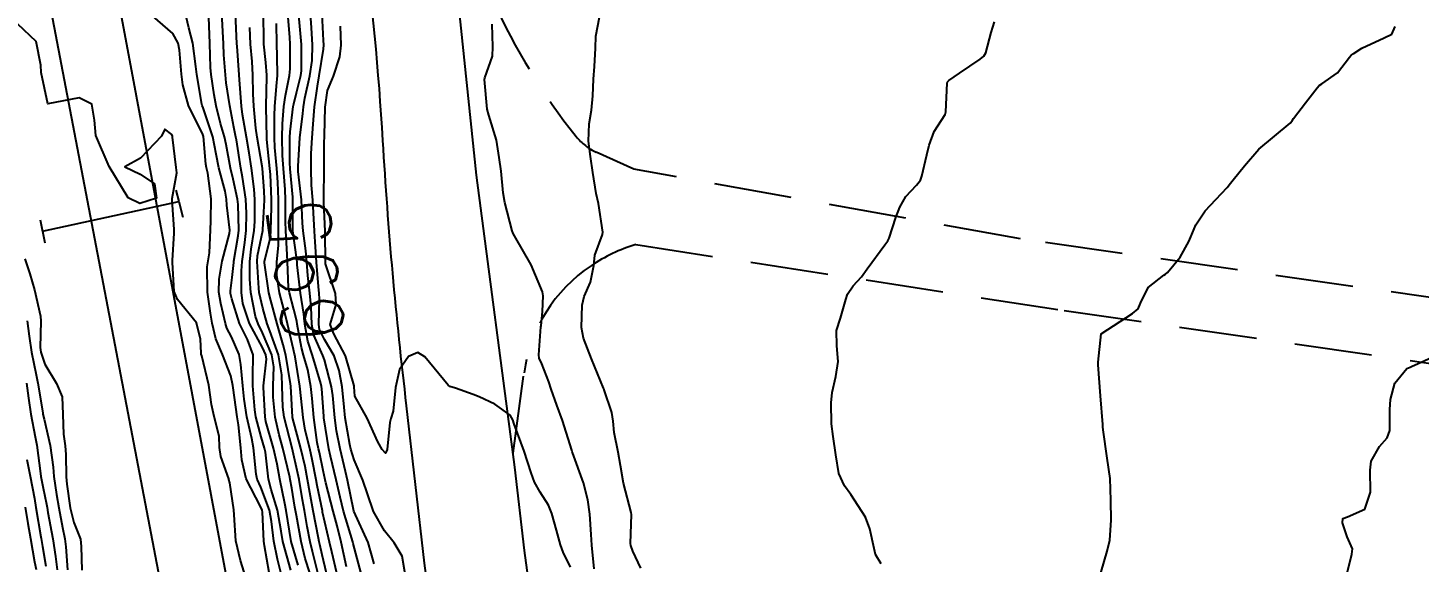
# Model space of a CAD drawing. Header units: metres. Extents: x 298520 to 308411, y 7433745 to 7450750.
# Drawn here: x 300845.5 to 300935.1, y 7447603.9 to 7447638.3 of the extents above; entities that cross this region are included whole.
import ezdxf
from ezdxf.enums import TextEntityAlignment as Align

# ---------------------------------------------------------------- set-up
doc = ezdxf.new("R2010")
doc.units = ezdxf.units.M
doc.header["$LTSCALE"] = 10
doc.linetypes.add('DASHED', pattern=[0.75, 0.5, -0.25])
for name, color, linetype in [('Cotas', 45, 'Continuous'), ('Curvas de Nivel 1m', 11, 'Continuous'), ('Curvas de Nivel 5m', 15, 'Continuous'), ('Linha Férrea', 251, 'TRACKS'), ('Pórtico', 62, 'Continuous'), ('Vias Primárias', 230, 'Continuous'), ('Vias Secundárias', 230, 'DASHED')]:
    doc.layers.add(name, color=color, linetype=linetype)
doc.styles.add('Style-STANDARD', font='STANDARD.shx')
doc.linetypes.add('TRACKS', pattern='A,0.15,[130,ltypeshp.shx,S=0.25,R=0,X=0,Y=0],0.15', length=0.3)

msp = doc.modelspace()

# ---------------------------------------------------------------- linework, layer by layer
at = {"layer": 'Curvas de Nivel 1m', "flags": 128}
for points, elevation in [([(300861.086, 7447603.254), (300860.786, 7447604.971), (300860.754, 7447605.257), (300860.654, 7447607.135), (300860.633, 7447607.259), (300860.535, 7447607.484), (300859.62, 7447609.269), (300859.33, 7447610.508), (300859.269, 7447611.273), (300859.11, 7447612.76), (300859.032, 7447613.276), (300858.766, 7447615.134), (300858.749, 7447615.279), (300858.632, 7447615.909), (300858.089, 7447617.288), (300857.65, 7447618.283), (300857.43, 7447619.299), (300857.321, 7447619.942), (300857.117, 7447621.304), (300857.105, 7447622.916), (300857.163, 7447623.303), (300857.258, 7447623.832), (300857.31, 7447625.301), (300857.328, 7447625.88), (300857.361, 7447627.301), (300857.142, 7447628.95), (300857.053, 7447629.306), (300857.016, 7447629.527), (300856.856, 7447631.309), (300856.815, 7447631.454), (300855.899, 7447633.319), (300855.539, 7447634.641), (300855.456, 7447635.324), (300855.321, 7447636.883), (300855.235, 7447637.326), (300854.892, 7447637.941), (300853.285, 7447639.346)], 686), ([(300861.844, 7447603.246), (300861.631, 7447604.109), (300861.4, 7447605.251), (300861.249, 7447606.526), (300861.108, 7447607.254), (300860.548, 7447608.74), (300860.323, 7447609.262), (300860.246, 7447609.573), (300860.076, 7447611.265), (300859.966, 7447611.882), (300859.655, 7447613.269), (300859.471, 7447614.414), (300859.385, 7447615.272), (300859.272, 7447616.645), (300859.169, 7447617.275), (300858.664, 7447618.423), (300858.365, 7447618.979), (300858.269, 7447619.286), (300857.969, 7447620.574), (300857.857, 7447621.293), (300857.864, 7447622.134), (300858.063, 7447623.29), (300858.526, 7447625.069), (300858.549, 7447625.283), (300858.37, 7447626.897), (300858.35, 7447627.286), (300858.265, 7447627.793), (300857.848, 7447629.294), (300857.679, 7447630.174), (300857.46, 7447631.3), (300856.841, 7447633.165), (300856.783, 7447633.311), (300856.758, 7447633.397), (300856.422, 7447635.314), (300856.368, 7447635.815), (300856.172, 7447637.317), (300855.907, 7447638.311), (300855.672, 7447639.322)], 687), ([(300862.485, 7447603.404), (300861.975, 7447605.245), (300861.864, 7447605.895), (300861.617, 7447607.249), (300861.218, 7447608.581), (300861.053, 7447609.255), (300860.844, 7447610.984), (300860.786, 7447611.258), (300860.584, 7447611.971), (300860.229, 7447613.264), (300860.158, 7447613.714), (300860.047, 7447615.266), (300860.045, 7447615.852), (300860.054, 7447617.266), (300859.691, 7447618.242), (300859.183, 7447619.275), (300858.689, 7447620.872), (300858.611, 7447621.2), (300858.597, 7447621.281), (300858.6, 7447621.376), (300858.707, 7447622.24), (300858.806, 7447623.195), (300858.817, 7447623.279), (300859.101, 7447624.915), (300859.131, 7447625.276), (300859.091, 7447626.946), (300859.056, 7447627.277), (300858.782, 7447628.566), (300858.608, 7447629.283), (300858.32, 7447630.799), (300858.215, 7447631.289), (300857.96, 7447632.159), (300857.671, 7447633.298), (300857.551, 7447634.001), (300857.353, 7447635.303), (300857.313, 7447635.749), (300857.265, 7447637.304), (300857.204, 7447639.01)], 688), ([(300862.964, 7447603.71), (300862.503, 7447605.24), (300862.187, 7447607.243), (300862.092, 7447607.69), (300861.769, 7447609.248), (300861.603, 7447610.209), (300861.37, 7447611.252), (300860.884, 7447612.971), (300860.831, 7447613.258), (300860.72, 7447615.161), (300860.726, 7447615.259), (300860.917, 7447616.989), (300860.877, 7447617.258), (300860.658, 7447617.736), (300859.832, 7447619.268), (300859.387, 7447620.572), (300859.3, 7447621.274), (300859.313, 7447622.674), (300859.352, 7447623.274), (300859.518, 7447624.489), (300859.615, 7447625.271), (300859.639, 7447626.386), (300859.588, 7447627.272), (300859.37, 7447628.689), (300859.271, 7447629.275), (300858.985, 7447631.105), (300858.953, 7447631.279), (300858.822, 7447631.917), (300858.549, 7447633.284), (300858.331, 7447634.762), (300858.271, 7447635.289), (300858.17, 7447636.585), (300858.141, 7447637.291), (300858.111, 7447638.075), (300858.052, 7447639.293)], 689), ([(300864.775, 7447603.207), (300864.495, 7447604.379), (300864.343, 7447605.054), (300864.306, 7447605.213), (300864.26, 7447605.46), (300863.93, 7447607.219), (300863.708, 7447608.386), (300863.56, 7447609.225), (300863.398, 7447610.064), (300863.128, 7447611.232), (300862.603, 7447613.213), (300862.597, 7447613.24), (300862.485, 7447615.241), (300862.472, 7447615.395), (300862.171, 7447617.245), (300861.998, 7447617.908), (300861.609, 7447619.251), (300861.193, 7447620.75), (300861.078, 7447621.256), (300860.792, 7447623.189), (300860.8, 7447623.259), (300861.166, 7447624.829), (300861.204, 7447625.255), (300861.244, 7447626.77), (300861.245, 7447627.255), (300861.173, 7447628.87), (300861.144, 7447629.256), (300860.951, 7447631.119), (300860.943, 7447631.259), (300860.889, 7447633.213), (300860.887, 7447633.26), (300860.941, 7447635.18), (300860.941, 7447635.259), (300860.871, 7447636.08), (300860.751, 7447637.261), (300860.74, 7447637.407), (300860.72, 7447639.262)], 692), ([(300865.452, 7447603.2), (300865.135, 7447604.565), (300864.986, 7447605.205), (300864.532, 7447607.127), (300864.515, 7447607.21), (300864.179, 7447608.846), (300864.11, 7447609.217), (300863.863, 7447610.517), (300863.701, 7447611.223), (300863.419, 7447612.399), (300863.28, 7447613.23), (300863.221, 7447613.843), (300863.076, 7447615.233), (300862.767, 7447617.123), (300862.735, 7447617.239), (300862.718, 7447617.303), (300862.656, 7447617.594), (300862.28, 7447619.244), (300862.135, 7447619.789), (300861.764, 7447621.249), (300861.576, 7447622.386), (300861.579, 7447623.251), (300861.681, 7447624.303), (300861.694, 7447625.25), (300861.696, 7447626.308), (300861.696, 7447627.251), (300861.649, 7447628.382), (300861.576, 7447629.252), (300861.46, 7447630.6), (300861.43, 7447631.254), (300861.428, 7447632.66), (300861.451, 7447633.254), (300861.561, 7447634.548), (300861.617, 7447635.252), (300861.608, 7447636.52), (300861.592, 7447637.253), (300861.56, 7447638.596)], 693), ([(300866.063, 7447603.618), (300865.726, 7447605.198), (300865.461, 7447606.258), (300865.207, 7447607.203), (300864.736, 7447609.023), (300864.695, 7447609.209), (300864.559, 7447609.816), (300864.327, 7447610.971), (300864.275, 7447611.214), (300864.188, 7447611.606), (300863.961, 7447613.22), (300863.849, 7447614.455), (300863.764, 7447615.223), (300863.575, 7447616.29), (300863.308, 7447617.23), (300863.163, 7447617.738), (300862.891, 7447619.237), (300862.864, 7447619.426), (300862.682, 7447620.182), (300862.402, 7447621.243), (300862.341, 7447621.6), (300862.265, 7447623.245), (300862.254, 7447623.719), (300862.167, 7447625.246), (300862.152, 7447625.843), (300862.153, 7447627.246), (300862.124, 7447627.895), (300862.005, 7447629.248), (300861.947, 7447630.103), (300861.919, 7447631.249), (300861.945, 7447632.13), (300862.035, 7447633.248), (300862.135, 7447633.962), (300862.39, 7447635.245), (300862.433, 7447635.678), (300862.443, 7447637.244), (300862.425, 7447637.709), (300862.285, 7447639.246)], 694), ([(300867.856, 7447603.81), (300867.459, 7447605.18), (300866.533, 7447607.19), (300866.136, 7447609.194), (300866.003, 7447609.751), (300865.661, 7447611.199), (300865.437, 7447612.355), (300865.32, 7447613.203), (300865.189, 7447614.633), (300865.106, 7447615.205), (300864.649, 7447616.934), (300864.542, 7447617.212), (300863.972, 7447618.526), (300863.843, 7447619.222), (300863.805, 7447620.344), (300863.713, 7447621.225), (300863.577, 7447622.36), (300863.516, 7447623.228), (300863.453, 7447623.952), (300863.286, 7447625.232), (300863.247, 7447625.732), (300863.173, 7447627.234), (300862.964, 7447629.063), (300862.953, 7447629.238), (300862.954, 7447629.397), (300863.065, 7447631.236), (300863.263, 7447632.807), (300863.31, 7447633.233), (300863.394, 7447633.778), (300863.712, 7447635.227), (300863.867, 7447636.219), (300863.891, 7447637.225), (300863.816, 7447638.31), (300863.755, 7447639.227)], 696), ([(300869.851, 7447603.149), (300869.646, 7447604.304), (300869.137, 7447605.16), (300868.514, 7447605.935), (300867.816, 7447607.177), (300867.421, 7447608.305), (300867.125, 7447609.184), (300866.566, 7447610.489), (300866.342, 7447611.192), (300866.282, 7447611.488), (300865.993, 7447613.196), (300865.921, 7447613.885), (300865.787, 7447615.198), (300865.59, 7447616.249), (300865.267, 7447617.204), (300864.663, 7447618.25), (300864.339, 7447618.884), (300864.284, 7447619.216), (300864.338, 7447620.864), (300864.318, 7447621.216), (300864.265, 7447621.651), (300864.138, 7447623.219), (300864.058, 7447624.542), (300864.006, 7447625.221), (300863.936, 7447626.403), (300863.893, 7447627.223), (300863.817, 7447628.185), (300863.79, 7447629.225), (300863.799, 7447630.221), (300863.855, 7447631.224), (300863.93, 7447632.12), (300864.009, 7447633.223), (300864.193, 7447634.556), (300864.32, 7447635.218), (300864.6, 7447636.934), (300864.616, 7447637.214), (300864.597, 7447637.504), (300864.504, 7447639.216)], 697), ([(300900.493, 7447603.798), (300900.126, 7447604.412), (300900.049, 7447604.787), (300899.777, 7447606.052), (300899.488, 7447606.796), (300898.545, 7447608.276), (300898.137, 7447608.814), (300897.77, 7447609.608), (300897.575, 7447610.82), (300897.417, 7447611.995), (300897.302, 7447612.823), (300897.27, 7447614.17), (300897.35, 7447614.823), (300897.581, 7447615.873), (300897.724, 7447616.819), (300897.635, 7447617.843), (300897.626, 7447618.82), (300897.878, 7447619.621), (300898.225, 7447620.815), (300898.34, 7447621.172), (300898.706, 7447621.701), (300899.234, 7447622.283), (300899.59, 7447622.797), (300900.738, 7447624.336), (300900.925, 7447624.594), (300901.005, 7447624.777), (300901.438, 7447626.091), (300901.706, 7447626.771), (300902.088, 7447627.452), (300902.784, 7447628.182), (300903.034, 7447628.513), (300903.127, 7447628.757), (300903.433, 7447630.127), (300903.587, 7447630.752), (300903.922, 7447631.649), (300904.618, 7447632.742), (300904.672, 7447632.905), (300904.745, 7447634.741), (300904.774, 7447634.83), (300904.865, 7447634.927), (300905.536, 7447635.397), (300906.879, 7447636.301), (300907.106, 7447636.483), (300907.242, 7447636.706), (300907.593, 7447638.012), (300907.803, 7447638.701)], 701), ([(300864.228, 7447603.214), (300863.873, 7447604.595), (300863.731, 7447605.222), (300863.546, 7447606.196), (300863.36, 7447607.228), (300863.233, 7447607.923), (300863.012, 7447609.233), (300862.941, 7447609.619), (300862.573, 7447611.24), (300862.058, 7447613.245), (300861.968, 7447613.887), (300861.929, 7447615.247), (300861.915, 7447615.966), (300861.686, 7447617.25), (300861.127, 7447618.796), (300860.963, 7447619.257), (300860.683, 7447620.266), (300860.451, 7447621.262), (300860.415, 7447621.545), (300860.319, 7447623.264), (300860.348, 7447623.643), (300860.679, 7447625.261), (300860.685, 7447625.319), (300860.755, 7447626.439), (300860.8, 7447627.222), (300860.8, 7447627.26), (300860.771, 7447627.818), (300860.662, 7447629.261), (300860.645, 7447629.411), (300860.311, 7447631.265), (300860.226, 7447631.862), (300860.103, 7447633.267), (300860.064, 7447634.055), (300860.041, 7447635.268), (300859.994, 7447636.147), (300859.897, 7447637.27), (300859.843, 7447638.326)], 691), ([(300880.489, 7447603.596), (300880.019, 7447604.548), (300879.843, 7447605.03), (300879.585, 7447605.966), (300879.285, 7447607.039), (300879.072, 7447607.576), (300878.547, 7447608.419), (300878.176, 7447609.054), (300877.954, 7447609.661), (300877.503, 7447611.061), (300876.876, 7447612.79), (300876.779, 7447613.068), (300876.606, 7447613.378), (300875.62, 7447614.072), (300874.618, 7447614.549), (300874.237, 7447614.714), (300873.086, 7447615.113), (300872.735, 7447615.23), (300872.625, 7447615.309), (300871.115, 7447617.135), (300870.656, 7447617.415), (300870.067, 7447617.149), (300869.483, 7447616.314), (300869.218, 7447615.161), (300869.067, 7447613.622), (300868.928, 7447613.165), (300868.865, 7447612.9), (300868.696, 7447611.168), (300868.571, 7447610.935), (300868.37, 7447611.172), (300868.088, 7447611.667), (300867.407, 7447613.182), (300866.617, 7447614.607), (300866.565, 7447615.191), (300866.558, 7447615.256), (300866.01, 7447617.196), (300865.26, 7447618.611), (300865.024, 7447619.206), (300865.4, 7447620.489), (300865.358, 7447621.203), (300864.721, 7447623.111), (300864.713, 7447623.21), (300864.697, 7447625.165), (300864.697, 7447625.211), (300864.618, 7447627.069), (300864.614, 7447627.212), (300864.603, 7447627.375), (300864.627, 7447629.212), (300864.64, 7447631.041), (300864.647, 7447631.212), (300864.654, 7447631.373), (300864.689, 7447633.212), (300864.854, 7447634.284), (300865.118, 7447634.95), (300865.224, 7447635.206), (300865.639, 7447636.439), (300865.735, 7447637.201), (300865.674, 7447638.43)], 698), ([(300882.013, 7447603.479), (300881.868, 7447605.006), (300881.823, 7447605.697), (300881.743, 7447607.008), (300881.62, 7447607.931), (300881.34, 7447609.012), (300880.618, 7447610.974), (300880.6, 7447611.02), (300880.574, 7447611.112), (300879.99, 7447613.029), (300879.605, 7447614.027), (300879.25, 7447615.041), (300879.101, 7447615.517), (300878.639, 7447616.679), (300878.486, 7447617.052), (300878.449, 7447617.249), (300878.589, 7447619.051), (300878.597, 7447619.128), (300878.683, 7447620.041), (300878.728, 7447621.049), (300878.697, 7447621.313), (300877.966, 7447623.058), (300876.895, 7447624.915), (300876.807, 7447625.069), (300876.745, 7447625.237), (300876.256, 7447627.075), (300876.161, 7447627.688), (300876.02, 7447629.078), (300875.907, 7447629.974), (300875.726, 7447631.081), (300875.233, 7447632.69), (300875.129, 7447633.087), (300874.964, 7447634.987), (300874.982, 7447635.089), (300875.465, 7447636.496), (300875.492, 7447637.084), (300875.442, 7447638.548)], 699), ([(300914.483, 7447602.62), (300915.045, 7447604.612), (300915.219, 7447605.319), (300915.318, 7447606.608), (300915.279, 7447607.872), (300915.271, 7447608.609), (300915.239, 7447609.29), (300915.049, 7447610.613), (300914.792, 7447612.425), (300914.779, 7447612.617), (300914.77, 7447612.783), (300914.623, 7447614.62), (300914.476, 7447616.622), (300914.476, 7447616.791), (300914.673, 7447618.62), (300916.686, 7447619.914), (300917.049, 7447620.227), (300917.207, 7447620.585), (300917.697, 7447621.586), (300918.711, 7447622.387), (300918.818, 7447622.463), (300918.931, 7447622.568), (300919.744, 7447623.544), (300920.313, 7447624.554), (300920.438, 7447624.861), (300920.754, 7447625.619), (300921.355, 7447626.541), (300922.046, 7447627.259), (300922.786, 7447628.042), (300923.005, 7447628.302), (300923.176, 7447628.516), (300923.887, 7447629.425), (300924.813, 7447630.5), (300926.83, 7447632.173), (300926.965, 7447632.335), (300927.05, 7447632.468), (300927.816, 7447633.493), (300928.576, 7447634.453), (300928.709, 7447634.607), (300928.866, 7447634.71), (300929.889, 7447635.423), (300930.662, 7447636.432), (300930.758, 7447636.558), (300930.885, 7447636.649), (300931.462, 7447636.995), (300932.896, 7447637.669), (300933.393, 7447637.9), (300933.596, 7447638.393)], 702), ([(300845.513, 7447619.442), (300845.642, 7447618.461), (300845.777, 7447617.439), (300846.087, 7447615.98), (300846.19, 7447615.434), (300846.51, 7447613.525), (300846.525, 7447613.431), (300846.598, 7447613.112), (300846.981, 7447611.424), (300847.172, 7447610.033), (300847.231, 7447609.42), (300847.398, 7447608.274), (300847.544, 7447607.415), (300847.781, 7447606.144), (300847.923, 7447605.409), (300847.989, 7447604.899), (300848.11, 7447603.406)], 686), ([(300930.49, 7447603.117), (300930.805, 7447604.425), (300930.849, 7447604.768), (300930.514, 7447605.549), (300930.217, 7447606.433), (300930.235, 7447606.725), (300930.529, 7447606.825), (300931.636, 7447607.314), (300931.999, 7447608.408), (300931.985, 7447609.827), (300932.045, 7447610.408), (300932.582, 7447611.35), (300933.074, 7447611.909), (300933.249, 7447612.393), (300933.259, 7447613.748), (300933.288, 7447614.393), (300933.58, 7447615.444), (300934.352, 7447616.383), (300934.557, 7447616.468), (300934.645, 7447616.501), (300935.938, 7447617.083)], 703), ([(300845.46, 7447615.442), (300845.594, 7447614.459), (300845.747, 7447613.439), (300846.03, 7447611.986), (300846.132, 7447611.434), (300846.366, 7447609.621), (300846.397, 7447609.432), (300846.545, 7447608.684), (300846.75, 7447607.642), (300846.791, 7447607.426), (300846.848, 7447607.106), (300847.159, 7447605.42), (300847.339, 7447604.265), (300847.446, 7447603.416)], 687), ([(300845.477, 7447610.527), (300845.693, 7447609.439), (300845.973, 7447608.001), (300846.069, 7447607.435), (300846.389, 7447605.546), (300846.405, 7447605.431), (300846.498, 7447604.912), (300846.71, 7447603.651)], 688), ([(300845.371, 7447607.442), (300845.552, 7447606.405), (300845.723, 7447605.438), (300845.99, 7447603.933), (300846.086, 7447603.434)], 689)]:
    msp.add_lwpolyline(points, dxfattribs=dict(at, elevation=elevation))
at = {"layer": 'Curvas de Nivel 5m', "flags": 128}
for points, elevation in [([(300863.699, 7447603.222), (300863.415, 7447604.149), (300863.155, 7447605.23), (300862.846, 7447606.917), (300862.789, 7447607.236), (300862.752, 7447607.454), (300862.547, 7447608.68), (300862.451, 7447609.241), (300862.422, 7447609.373), (300861.963, 7447611.246), (300861.732, 7447612.102), (300861.471, 7447613.251), (300861.343, 7447614.525), (300861.345, 7447615.253), (300861.401, 7447616.493), (300861.27, 7447617.254), (300860.667, 7447618.669), (300860.373, 7447619.263), (300860.212, 7447619.73), (300859.91, 7447621.268), (300859.848, 7447622.126), (300859.852, 7447623.269), (300859.934, 7447624.064), (300860.127, 7447625.266), (300860.172, 7447625.842), (300860.167, 7447627.266), (300860.116, 7447627.923), (300859.952, 7447629.268), (300859.812, 7447630.261), (300859.631, 7447631.272), (300859.382, 7447632.728), (300859.313, 7447633.275), (300859.171, 7447634.965), (300859.149, 7447635.277), (300859.026, 7447637.134), (300859.019, 7447637.279), (300858.932, 7447639.26)], 690), ([(300867.005, 7447603.185), (300866.502, 7447605.101), (300866.48, 7447605.19), (300866.474, 7447605.22), (300865.879, 7447607.197), (300865.652, 7447608.088), (300865.405, 7447609.201), (300865.035, 7447610.738), (300864.937, 7447611.206), (300864.613, 7447613.2), (300864.604, 7447613.308), (300864.473, 7447615.064), (300864.456, 7447615.212), (300864.416, 7447615.423), (300863.879, 7447617.222), (300863.579, 7447618.143), (300863.379, 7447619.229), (300863.317, 7447619.868), (300863.106, 7447621.234), (300862.902, 7447623.056), (300862.889, 7447623.238), (300862.874, 7447623.388), (300862.734, 7447624.316), (300862.617, 7447625.241), (300862.614, 7447625.371), (300862.615, 7447627.241), (300862.605, 7447627.402), (300862.442, 7447629.244), (300862.42, 7447629.621), (300862.417, 7447631.244), (300862.437, 7447631.625), (300862.638, 7447633.242), (300862.672, 7447633.415), (300862.852, 7447634.121), (300863.129, 7447635.236), (300863.173, 7447635.542), (300863.165, 7447637.236), (300863.011, 7447639.139)], 695), ([(300885.03, 7447603.514), (300884.499, 7447604.609), (300884.378, 7447604.981), (300884.366, 7447605.12), (300884.433, 7447606.981), (300884.41, 7447607.106), (300883.918, 7447608.986), (300883.72, 7447610.138), (300883.569, 7447610.985), (300883.316, 7447612.265), (300883.234, 7447612.991), (300883.156, 7447613.54), (300882.669, 7447614.999), (300882.655, 7447615.032), (300882.624, 7447615.109), (300881.846, 7447617.008), (300881.338, 7447618.338), (300881.209, 7447619.015), (300881.237, 7447620.465), (300881.374, 7447621.013), (300881.778, 7447621.938), (300881.994, 7447623.007), (300882.064, 7447623.672), (300882.562, 7447625.002), (300882.586, 7447625.16), (300882.287, 7447627.005), (300882.142, 7447627.636), (300881.924, 7447629.009), (300881.779, 7447630.035), (300881.651, 7447631.012), (300881.701, 7447632.14), (300881.853, 7447633.01), (300881.932, 7447633.929), (300881.965, 7447635.009), (300882.047, 7447635.832), (300882.106, 7447637.008), (300882.118, 7447637.784), (300882.365, 7447639.005)], 700), ([(300859.476, 7447603.275), (300859.236, 7447604.024), (300858.949, 7447605.276), (300858.843, 7447606.962), (300858.815, 7447607.277), (300858.55, 7447609.009), (300858.502, 7447609.23), (300858.484, 7447609.281), (300857.988, 7447610.71), (300857.9, 7447611.29), (300857.863, 7447612.011), (300857.541, 7447613.296), (300857.372, 7447614.06), (300857.215, 7447615.301), (300856.764, 7447617.195), (300856.72, 7447617.309), (300856.707, 7447617.362), (300856.662, 7447618.26), (300856.401, 7447619.313), (300855.198, 7447620.815), (300854.974, 7447621.327), (300854.856, 7447623.193), (300854.865, 7447623.329), (300854.976, 7447625.092), (300854.974, 7447625.328), (300854.845, 7447627.246), (300854.849, 7447627.329), (300855.139, 7447628.975), (300855.095, 7447629.327), (300854.863, 7447631.279), (300854.858, 7447631.33), (300854.815, 7447631.454), (300854.372, 7447631.782), (300854.148, 7447631.337), (300852.799, 7447629.924), (300851.793, 7447629.37), (300852.788, 7447628.884), (300853.71, 7447628.273), (300853.832, 7447627.344), (300852.768, 7447627.005), (300852.01, 7447627.368), (300850.793, 7447629.38), (300849.937, 7447631.389), (300849.852, 7447632.366), (300849.666, 7447633.392), (300848.847, 7447633.802), (300846.843, 7447633.43), (300846.415, 7447635.434), (300846.394, 7447635.909), (300846.08, 7447637.438), (300844.899, 7447638.541)], 685), ([(300845.36, 7447623.444), (300845.677, 7447622.472), (300845.978, 7447621.437), (300846.356, 7447619.753), (300846.378, 7447619.433), (300846.355, 7447617.734), (300846.386, 7447617.433), (300846.641, 7447616.659), (300847.406, 7447615.418), (300847.759, 7447614.557), (300847.811, 7447613.412), (300847.837, 7447612.158), (300847.951, 7447611.409), (300848.007, 7447610.848), (300848.028, 7447609.408), (300848.065, 7447608.924), (300848.284, 7447607.404), (300848.519, 7447606.461), (300848.935, 7447605.396), (300848.974, 7447604.919), (300849.035, 7447603.394)], 685)]:
    msp.add_lwpolyline(points, dxfattribs=dict(at, elevation=elevation))
at = {"layer": 'Linha Férrea', "flags": 128}
for points in [[(298729.261, 7450749.95), (298734.809, 7450730.65), (298742.343, 7450703.451), (298750.119, 7450676.237), (298757.889, 7450649.199), (298765.189, 7450623.712), (298769.985, 7450606.424), (298776.494, 7450583.287), (298783.055, 7450560.248), (298788.164, 7450542.214), (298793.821, 7450521.584), (298798.125, 7450506.606), (298804.386, 7450484.418), (298809.295, 7450466.837), (298814.551, 7450448.858), (298819.559, 7450431.225), (298826.267, 7450408.649), (298831.926, 7450389.314), (298837.135, 7450370.779), (298842.092, 7450352.398), (298847.802, 7450331.823), (298852.149, 7450316.412), (298858.34, 7450294.769), (298862.969, 7450278.965), (298867.952, 7450260.088), (298870.924, 7450249.95), (298873.722, 7450238.982), (298878.355, 7450222.697), (298882.025, 7450210.358), (298885.603, 7450197.651), (298890.189, 7450181.049), (298894.637, 7450166.006), (298898.995, 7450149.812), (298904.361, 7450131.79), (298908.122, 7450117.709), (298911.93, 7450103.946), (298916.104, 7450089.039), (298920.554, 7450073.399), (298923.212, 7450064.319), (298926.468, 7450052.577), (298930.321, 7450038.956), (298934.723, 7450023.223), (298938.252, 7450011.622), (298941.509, 7449999.193), (298944.399, 7449989.651), (298947.701, 7449977.682), (298952.335, 7449961.49), (298956.967, 7449946.581), (298961.92, 7449929.017), (298965.909, 7449915.258), (298970.082, 7449900.905), (298973.936, 7449887.787), (298977.788, 7449874.853), (298981.549, 7449862.469), (298986.366, 7449847.197), (298989.852, 7449836.37), (298994.575, 7449822.337), (298999.437, 7449807.292), (299004.068, 7449794.269), (299008.7, 7449781.657), (299013.057, 7449770.328), (299018.285, 7449757.718), (299022.322, 7449748.037), (299026.817, 7449737.63), (299031.861, 7449726.852), (299036.814, 7449716.896), (299043.096, 7449705.205), (299047.821, 7449696.534), (299054.335, 7449685.572), (299060.664, 7449675.852), (299069.469, 7449663.104), (299077.541, 7449652.872), (299085.429, 7449643.336), (299089.832, 7449637.784), (299098.728, 7449628.561), (299107.993, 7449618.793), (299117.442, 7449610.031), (299127.077, 7449601.223), (299138.453, 7449591.782), (299150.409, 7449582.651), (299162.779, 7449573.982), (299174.004, 7449567.002), (299185.962, 7449560.295), (299199.698, 7449553.222), (299213.253, 7449547.024), (299227.033, 7449541.5), (299241.999, 7449536.525), (299258.424, 7449531.831), (299277.224, 7449527.814), (299295.935, 7449525.032), (299311.589, 7449523.57), (299326.876, 7449522.883), (299340.975, 7449522.747), (299353.572, 7449523.111), (299369.274, 7449524.069), (299382.826, 7449525.211), (299396.609, 7449526.717), (299414.178, 7449529.501), (299430.969, 7449532.603), (299440.142, 7449534.839), (299451.094, 7449537.487), (299469.666, 7449542.917), (299486.963, 7449547.755), (299510.376, 7449554.83), (299531.414, 7449561.037), (299544.903, 7449564.894), (299559.186, 7449569.068), (299590.197, 7449576.665), (299616.417, 7449582.259), (299645.03, 7449585.805), (299675.251, 7449587.635), (299705.522, 7449586.259), (299732.882, 7449582.825), (299762.581, 7449576.088), (299791.888, 7449566.944), (299816.217, 7449556.896), (299840.774, 7449544.781), (299859.676, 7449534.387), (299878.529, 7449521.308), (299897.376, 7449507.135), (299919.538, 7449486.991), (299927.658, 7449478.626), (299947.133, 7449456.962), (299961.499, 7449437.961), (299971.137, 7449424.784), (299981.869, 7449408.322), (299997.595, 7449383.682), (300016.228, 7449354.96), (300035.864, 7449324.687), (300055.136, 7449295.587), (300073.232, 7449268.397), (300085.868, 7449249.95), (300089.501, 7449244.778), (300101.211, 7449227.647), (300111.197, 7449214.14), (300124.752, 7449194.736), (300135.909, 7449179.759), (300148.296, 7449162.129), (300160.805, 7449144.566), (300173.129, 7449128.481), (300185.523, 7449112.088), (300198.402, 7449095.758), (300207.462, 7449083.98), (300220.094, 7449068.515), (300233.468, 7449051.744), (300246.778, 7449035.349), (300263.478, 7449015.076), (300277.526, 7448998.444), (300292.814, 7448981.501), (300306.688, 7448964.856), (300324.623, 7448944.393), (300340.398, 7448926.517), (300357.9, 7448907.843), (300372.755, 7448891.817), (300392.041, 7448871.054), (300410.717, 7448852.066), (300427.475, 7448834.137), (300439.245, 7448822.858), (300454.898, 7448806.525), (300473.448, 7448788.164), (300493.111, 7448768.808), (300511.705, 7448749.95), (300518.198, 7448743.612), (300525.672, 7448735.984), (300530.889, 7448730.361), (300538.141, 7448723.284), (300543.771, 7448717.624), (300548.924, 7448711.903), (300554.778, 7448706.093), (300562.444, 7448698.573), (300570.483, 7448690.198), (300580.06, 7448680.508), (300590.013, 7448670.628), (300599.102, 7448661.391), (300608.565, 7448651.702), (300616.68, 7448643.32), (300625.581, 7448633.859), (300633.62, 7448625.859), (300641.21, 7448617.858), (300649.582, 7448609.897), (300659.386, 7448599.72), (300667.387, 7448591.231), (300676.098, 7448582.784), (300683.871, 7448574.669), (300691.725, 7448567.153), (300703.33, 7448554.876), (300711.744, 7448546.351), (300718.093, 7448539.767), (300726.506, 7448530.983), (300733.153, 7448523.695), (300741.152, 7448514.418), (300747.426, 7448507.242), (300750.054, 7448504.018), (300758.169, 7448493.99), (300764.854, 7448485.238), (300772.251, 7448475.55), (300781.114, 7448462.855), (300788.178, 7448452.147), (300795.99, 7448439.115), (300802.712, 7448427.661), (300809.137, 7448414.665), (300814.959, 7448402.42), (300819.763, 7448391.601), (300824.722, 7448378.533), (300829.079, 7448366.59), (300833.249, 7448353.858), (300836.592, 7448342.438), (300839.822, 7448330.572), (300842.678, 7448317.912), (300845.758, 7448304.202), (300848.387, 7448291.169), (300849.927, 7448279.903), (300851.843, 7448266.756), (300852.632, 7448254.174), (300852.974, 7448249.95), (300853.718, 7448237.64), (300853.896, 7448226.066), (300854.164, 7448215.145), (300853.836, 7448203.832), (300853.598, 7448192.905), (300852.795, 7448182.25), (300851.991, 7448170.79), (300850.801, 7448159.302), (300849.223, 7448146.768), (300848.151, 7448135.486), (300846.96, 7448124.114), (300845.442, 7448113.546), (300844.222, 7448102.204), (300842.288, 7448090.385), (300840.978, 7448078.33), (300839.608, 7448068.386), (300838.209, 7448056.39), (300836.541, 7448045.166), (300835.023, 7448032.665), (300833.535, 7448020.341), (300832.284, 7448009.205), (300831.094, 7447998.637), (300829.874, 7447985.926), (300828.432, 7447973.713), (300826.546, 7447955.639), (300825.162, 7447943.391), (300824.986, 7447942.247), (300823.836, 7447930.96), (300822.657, 7447919.829), (300821.593, 7447909.075), (300820.243, 7447895.408), (300819.533, 7447885.934), (300818.679, 7447872.07), (300818.298, 7447858.799), (300817.927, 7447851.916), (300817.786, 7447841.862), (300817.933, 7447833.489), (300818.516, 7447815.843), (300820.361, 7447795.876), (300822.449, 7447776.733), (300825.922, 7447758.996), (300827.722, 7447750.217), (300828.687, 7447743.229), (300830.467, 7447731.539), (300833.751, 7447711.152), (300838.977, 7447681.969), (300842.161, 7447664.851), (300846.249, 7447643.566), (300856.898, 7447587.933), (300861.3, 7447564.706), (300863.731, 7447552.015), (300867.081, 7447534.8), (300870.251, 7447518.153), (300879.139, 7447471.406), (300882.717, 7447452.426), (300886.196, 7447433.436), (300890.621, 7447408.952), (300893.065, 7447393.996), (300894.895, 7447382.534), (300896.018, 7447374.923), (300897.056, 7447367.88), (300898.671, 7447355.202), (300899.884, 7447344.173), (300901.155, 7447328.57), (300902.425, 7447306.17), (300902.632, 7447290.927), (300902.643, 7447274.906), (300901.209, 7447249.806), (300899.894, 7447235.454), (300897.424, 7447214.973), (300896.24, 7447207.108, -0.017609), (300893.245, 7447191.067), (300890.79, 7447180.008), (300886.347, 7447162.337), (300883.122, 7447151.267), (300877.521, 7447133.871), (300873.858, 7447123.752), (300865.532, 7447103.056), (300859.822, 7447090.388), (300850.503, 7447071.406), (300846.315, 7447063.106), (300836.805, 7447045.834), (300827.664, 7447031.197), (300815.395, 7447013.014), (300803.069, 7446996.228), (300792.968, 7446983.245), (300781.446, 7446969.292), (300759.63, 7446945.435), (300748.36, 7446933.669), (300737.301, 7446922.447), (300720.178, 7446905.644), (300707.821, 7446893.561), (300697.057, 7446883.028), (300686.376, 7446872.224), (300676.506, 7446862.329), (300660.145, 7446845.845), (300651.989, 7446837.638), (300637.917, 7446823.835), (300624.102, 7446810.419), (300614.955, 7446801.573), (300610.107, 7446796.538), (300599.124, 7446785.64, 0.017844), (300588.776, 7446774.611), (300582.973, 7446768.596), (300572.807, 7446757.15), (300570.635, 7446754.423, -0.018804), (300566.868, 7446749.902, -0.021463), (300565.197, 7446747.771, 0.014089), (300560.744, 7446742.236), (300556.818, 7446737.065), (300549.018, 7446726.402), (300544.903, 7446720.152), (300542.989, 7446717.435), (300540.702, 7446714.014), (300534.516, 7446704.131), (300528.813, 7446694.775), (300525.37, 7446688.688), (300519.775, 7446678.443, 0.017217), (300513.559, 7446666.068), (300510.115, 7446659.471), (300505.35, 7446648.44), (300501.39, 7446638.953, 0.017957), (300498.447, 7446631.125), (300492.383, 7446614.647), (300488.086, 7446600.958), (300484.889, 7446590.082), (300482.448, 7446580.533), (300479.028, 7446566.174), (300474.999, 7446546.195), (300472.245, 7446530.076), (300469.723, 7446510.133), (300467.649, 7446494.09), (300465.343, 7446472.628), (300462.509, 7446448.283), (300460.589, 7446427.75), (300458.173, 7446403.459), (300455.716, 7446377.743), (300453.679, 7446357.578), (300451.179, 7446331.957), (300448.408, 7446302.907), (300446.096, 7446278.461), (300443.948, 7446255.986), (300443.327, 7446249.95), (300441.921, 7446236.026), (300439.714, 7446214.959), (300437.145, 7446189.663), (300434.772, 7446164.489), (300432.986, 7446145.942), (300427.675, 7446092.019), (300425.457, 7446069.071), (300422.052, 7446034.05), (300420.454, 7446017.74), (300416.946, 7445981.751), (300414.159, 7445952.95), (300410.686, 7445916.311), (300408.437, 7445891.812), (300405.718, 7445868.171), (300403.766, 7445842.739), (300401.654, 7445818.651), (300400.337, 7445806.143), (300399.876, 7445801.282), (300399.266, 7445794.558)], [(298905.363, 7450145.031), (298910.207, 7450124.873), (298915.002, 7450108.012), (298921.739, 7450085.266), (298926.98, 7450064.83), (298931.003, 7450051.742), (298934.224, 7450039.953), (298937.65, 7450027.983), (298940.458, 7450017.786), (298943.206, 7450008.624), (298945.866, 7449998.811), (298948.85, 7449988.084), (298952.218, 7449977.183), (298954.849, 7449967.637), (298957.892, 7449956.733), (298961.763, 7449943.848), (298964.896, 7449932.558), (298968.973, 7449920.293), (298972.372, 7449908.382), (298975.8, 7449896.208), (298979.287, 7449884.682), (298982.035, 7449875.079), (298985.463, 7449863.464), (298988.891, 7449853.475), (298994.252, 7449836.792), (298999.642, 7449820.007), (299004.122, 7449806.223), (299009.577, 7449791.55), (299017.072, 7449771.922), (299023.852, 7449755.78), (299031.351, 7449735.099), (299042.615, 7449714.768), (299049.157, 7449702.257), (299057.947, 7449687.795), (299067.128, 7449674.025), (299074.388, 7449663.764), (299083.266, 7449652.271), (299093.226, 7449640.21), (299104.865, 7449628.3), (299116.059, 7449616.929), (299127.188, 7449606.965), (299134.846, 7449600.398), (299146.061, 7449590.999), (299159.8, 7449581.134), (299172.881, 7449572.672), (299188.754, 7449563.553), (299203.487, 7449555.781), (299219.692, 7449548.782), (299229.285, 7449544.979), (299249.695, 7449538.196), (299264.418, 7449534.22), (299286.841, 7449530.183), (299305.276, 7449527.832), (299319.472, 7449527.113), (299340.209, 7449526.73), (299362.575, 7449527.496), (299380.335, 7449528.889), (299402.027, 7449531.43), (299418.393, 7449534.55), (299439.271, 7449538.773), (299455.546, 7449542.61), (299468.219, 7449546.447), (299486.071, 7449551.679), (299502.678, 7449556.429), (299521.873, 7449562.476), (299544.903, 7449569.511), (299558.765, 7449572.874), (299572.65, 7449576.475), (299589.389, 7449580.647), (299603.615, 7449583.903), (299623.713, 7449587.445), (299640.449, 7449589.67), (299657.813, 7449590.983), (299675.925, 7449591.554), (299694.255, 7449591.042), (299708.541, 7449590.126), (299722.182, 7449588.244), (299738.919, 7449585.56), (299759.653, 7449580.821), (299775.25, 7449576.474), (299786.436, 7449572.94), (299797.015, 7449569.282), (299807.003, 7449565.52), (299816.424, 7449561.561), (299823.596, 7449557.979), (299834.148, 7449553.022), (299842.943, 7449548.641), (299850.946, 7449544.045), (299857.58, 7449540.07), (299867.592, 7449534.039), (299879.685, 7449526.144), (299888.765, 7449519.647), (299901.686, 7449509.708), (299911.305, 7449500.703), (299920.635, 7449492.515), (299928.708, 7449484.626), (299935.814, 7449476.733), (299943.925, 7449467.258), (299951.104, 7449459.003), (299957.671, 7449450.784), (299963.484, 7449442.67), (299970.77, 7449432.303), (299976.475, 7449423.904), (299982.432, 7449414.862), (299988.891, 7449404.85), (299995.852, 7449394.443), (300002.312, 7449383.928), (300010.887, 7449370.223), (300018.781, 7449358.239), (300026.569, 7449345.892), (300033.388, 7449335.88), (300041.176, 7449324.037), (300049.358, 7449311.838), (300057.288, 7449299.745), (300065.47, 7449287.364), (300073.508, 7449275.701), (300081.011, 7449264.541), (300090.196, 7449251.298), (300091.164, 7449249.95), (300100.525, 7449236.167), (300109.403, 7449223.951), (300117.162, 7449213.187), (300127.336, 7449198.457), (300139.6, 7449181.446), (300149.952, 7449166.72), (300159.813, 7449153.466), (300168.75, 7449141.382), (300179.779, 7449126.346), (300190.932, 7449112.414), (300203.876, 7449095.222), (300217.308, 7449078.587), (300230.374, 7449062.005), (300242.887, 7449046.162), (300256.877, 7449029.774), (300272.777, 7449010.921), (300288.309, 7448992.868), (300306.303, 7448971.97), (300322.512, 7448953.54), (300337.055, 7448937.024), (300349.196, 7448923.521), (300363.433, 7448907.803), (300372.178, 7448898.27), (300387.649, 7448881.624), (300402.322, 7448866.086), (300417.298, 7448851.105), (300428.763, 7448838.962), (300440.716, 7448827.379), (300454.398, 7448813.148), (300467.461, 7448800.639), (300481.638, 7448785.533), (300502.227, 7448765.254), (300514.06, 7448753.852), (300517.826, 7448749.95), (300528.275, 7448738.976), (300540.783, 7448726.333), (300551.364, 7448715.261), (300568.358, 7448698.083), (300580.431, 7448686.447), (300591.073, 7448675.242), (300605.822, 7448659.996), (300619.827, 7448645.871), (300631.531, 7448633.85), (300641.93, 7448623.388), (300651.196, 7448614.132), (300663.21, 7448601.736), (300675.654, 7448588.967), (300686.366, 7448579.136), (300697.132, 7448567.001), (300714.307, 7448549.82), (300728.065, 7448535.254), (300742.189, 7448519.954), (300754.02, 7448506), (300763.608, 7448493.67), (300772.134, 7448482.969), (300781.594, 7448469.905), (300789.873, 7448457.453), (300798.087, 7448444.138), (300806.367, 7448430.378), (300809.353, 7448423.731), (300815.826, 7448410.715), (300822.176, 7448396.83), (300827.777, 7448382.459), (300832.26, 7448369.325), (300838.297, 7448352.647), (300842.655, 7448335.903), (300846.951, 7448318.72), (300850.061, 7448305.153), (300853.485, 7448286.05), (300855.912, 7448269.922), (300857.341, 7448249.95), (300858.33, 7448231.606), (300857.942, 7448206.205), (300856.925, 7448178.368), (300854.333, 7448156.855), (300851.333, 7448129.708), (300849.095, 7448108.502), (300845.739, 7448085.317), (300843.044, 7448064.17), (300840.396, 7448043.097), (300838.567, 7448030.951), (300837.041, 7448016.016), (300835.11, 7447994.958), (300832.975, 7447975.28), (300830.738, 7447953.623), (300829.108, 7447937.188), (300828.366, 7447933.435), (300827.045, 7447924.743), (300825.629, 7447910.191), (300824.268, 7447895.589), (300822.966, 7447881.617), (300821.953, 7447863.074), (300821.73, 7447846.352), (300821.738, 7447838.346), (300822.298, 7447822.796), (300823.264, 7447806.625), (300824.128, 7447792.391), (300826.211, 7447777.691), (300829.715, 7447760.435), (300831.501, 7447751.07), (300833.495, 7447738.255), (300836.415, 7447720.056), (300862.711, 7447579.549), (300879.787, 7447489.912), (300882.904, 7447473.371), (300886.736, 7447453.399), (300891.84, 7447425.61), (300894.824, 7447408.419), (300897.501, 7447392.308), (300900.259, 7447374.699), (300902.627, 7447356.768), (300903.989, 7447344.999), (300904.86, 7447335.88), (300905.847, 7447322.28), (300906.291, 7447313.022), (300906.573, 7447308.418), (300906.759, 7447298.893), (300906.88, 7447292.725, -0.006984), (300906.844, 7447284.829), (300906.695, 7447276.838), (300906.36, 7447267.883), (300905.744, 7447256.667), (300905.23, 7447249.95), (300904.292, 7447239.525), (300903.012, 7447227.25), (300901.034, 7447212.309), (300899.543, 7447202.921, -0.011988), (300897.909, 7447194.02), (300894.997, 7447180.769), (300891.356, 7447165.387), (300887.457, 7447151.115), (300883.301, 7447137.652), (300876.75, 7447119.219), (300874.099, 7447111.988), (300871.749, 7447106.138, -0.018309), (300868.914, 7447099.764, 0.011681), (300865.826, 7447093.061), (300860.469, 7447081.825), (300851.72, 7447064.422), (300846.208, 7447053.937), (300843.033, 7447048.479), (300836.89, 7447038.137), (300827.206, 7447022.921), (300821.11, 7447014.014), (300814.857, 7447005.089), (300809.628, 7446998.099), (300801.236, 7446986.884), (300791.122, 7446974.407), (300781.425, 7446962.969), (300774.943, 7446955.767), (300762.88, 7446942.762), (300751.299, 7446930.933), (300734.873, 7446914.565), (300727.949, 7446907.628), (300717.868, 7446897.443), (300705.6, 7446885.783), (300698.716, 7446879.048), (300668.127, 7446848.06), (300640.994, 7446821.407), (300627.442, 7446808.23), (300610.345, 7446790.697), (300597.443, 7446778.155), (300592.334, 7446772.486), (300571.229, 7446748.595), (300567.705, 7446744.65), (300564.743, 7446740.8), (300562.62, 7446737.769), (300551.356, 7446722.391), (300544.903, 7446712.981), (300541.869, 7446707.917), (300539.497, 7446704.103, 0.003437), (300530.37, 7446689.205, 0.010632), (300522.744, 7446675.931, 0.016565), (300518.05, 7446666.625, -0.011698), (300511.771, 7446653.868, 0.029635), (300510.132, 7446650.211), (300505.481, 7446638.898), (300500.314, 7446625.471), (300492.316, 7446601.197), (300488.229, 7446587.047), (300485.297, 7446575.185), (300482.347, 7446562.473), (300481.087, 7446556.089, 0.004599), (300479.148, 7446545.763), (300476.443, 7446530.265), (300474.645, 7446518.085), (300472.755, 7446502.987), (300471.297, 7446490.618), (300469.17, 7446472.092), (300467.901, 7446459.793), (300466.767, 7446449.806), (300465.445, 7446435.701), (300463.191, 7446412.592), (300462.659, 7446405.266), (300461.606, 7446397.228), (300459.608, 7446375.419), (300458.167, 7446361.3), (300456.938, 7446349.283), (300454.601, 7446324.341), (300452.383, 7446301.27), (300450.408, 7446280.731), (300448.612, 7446261.944), (300447.444, 7446249.79), (300445.943, 7446235.321), (300443.682, 7446213.965), (300443.009, 7446207.561), (300441.275, 7446189.511), (300439.198, 7446168.049), (300436.473, 7446140.607), (300434.029, 7446115.856), (300431.015, 7446085.098), (300427.797, 7446052.837), (300425.199, 7446025.415), (300423.636, 7446009.727), (300422.457, 7445994.573), (300421.615, 7445989.53), (300419.286, 7445963.664), (300415.807, 7445928.192), (300414.69, 7445917.527), (300413.782, 7445904.921), (300412.247, 7445888.391), (300411.949, 7445886.157), (300411.266, 7445881.618), (300410.692, 7445876.189), (300409.038, 7445857.286), (300407.606, 7445838.578), (300405.212, 7445812.517), (300404.532, 7445804.524), (300403.437, 7445794.141)]]:
    msp.add_lwpolyline(points, format="xyb", dxfattribs=at)
at = {"layer": 'Pórtico'}
for points in [[(300855.077, 7447627.867), (300855.271, 7447627.122), (300855.529, 7447626.133)], [(300846.5, 7447625.212), (300855.271, 7447627.122)], [(300846.354, 7447625.956), (300846.646, 7447624.467)]]:
    msp.add_lwpolyline(points, dxfattribs=at)
at = {"layer": 'Vias Primárias'}
for points in [[(300942.689, 7447301.604, -0.297396), (300937.291, 7447306.125, -0.03503), (300936.205, 7447310.865), (300935.505, 7447315.33, 0.005573), (300934.804, 7447319.668), (300930.023, 7447347.27), (300922.58, 7447390.36), (300910.051, 7447457.171), (300905.944, 7447478.887), (300903.13, 7447494.356), (300900.528, 7447508.301, -0.002149), (300897.877, 7447521.735, 0.022052), (300894.644, 7447535.258, 0.025568), (300890.757, 7447546.612, -0.002887), (300886.372, 7447557.747, -0.02521), (300883.98, 7447564.989, -0.033583), (300880.763, 7447580.742), (300877.53, 7447604.66), (300876.915, 7447610.035), (300874.438, 7447628.823), (300872.206, 7447650.254, -0.008856)], [(300867.089, 7447644.455, -0.019026), (300868.394, 7447631.055, 0.015045), (300869.92, 7447613.984), (300871.08, 7447603.855), (300874.321, 7447579.871, 0.033583), (300877.713, 7447563.264, 0.02521), (300880.31, 7447555.4, 0.002887), (300884.723, 7447544.196, -0.025568), (300888.395, 7447533.47, -0.022052), (300891.494, 7447520.504, 0.002141), (300894.147, 7447507.062), (300896.738, 7447493.178), (300899.553, 7447477.702), (300903.663, 7447455.969), (300916.183, 7447389.208), (300923.617, 7447346.164), (300928.399, 7447318.558, -0.016692), (300930.151, 7447305.955, -0.048012), (300930.376, 7447280.447, 0.028737), (300930.08, 7447270.481, -0.054945), (300929.598, 7447264.612), (300926.948, 7447249.564), (300926.015, 7447244.544), (300919.405, 7447211.641)]]:
    msp.add_lwpolyline(points, format="xyb", dxfattribs=at)
at = {"layer": 'Vias Secundárias'}
for points in [[(300952.022, 7447618.678), (300945.722, 7447619.538), (300909.472, 7447624.728), (300884.582, 7447629.217), (300882.157, 7447630.307, -0.118951), (300880.866, 7447631.307, -0.0632), (300875.5, 7447640.089, -0.070245), (300872.025, 7447652.084)], [(300876.797, 7447610.925), (300877.501, 7447616.092, -0.215164), (300881.817, 7447622.989, -0.071922), (300884.701, 7447624.362), (300912.289, 7447620.111), (300951.374, 7447614.46)]]:
    msp.add_lwpolyline(points, format="xyb", dxfattribs=at)

# ---------------------------------------------------------------- texts
at = {"layer": 'Cotas', "style": 'Style-STANDARD'}
msp.add_text('695', height=4, rotation=97.50074, dxfattribs=at).set_placement((300863.458, 7447622.632, 695), align=Align.MIDDLE_CENTER)

doc.saveas('drawing.dxf')
